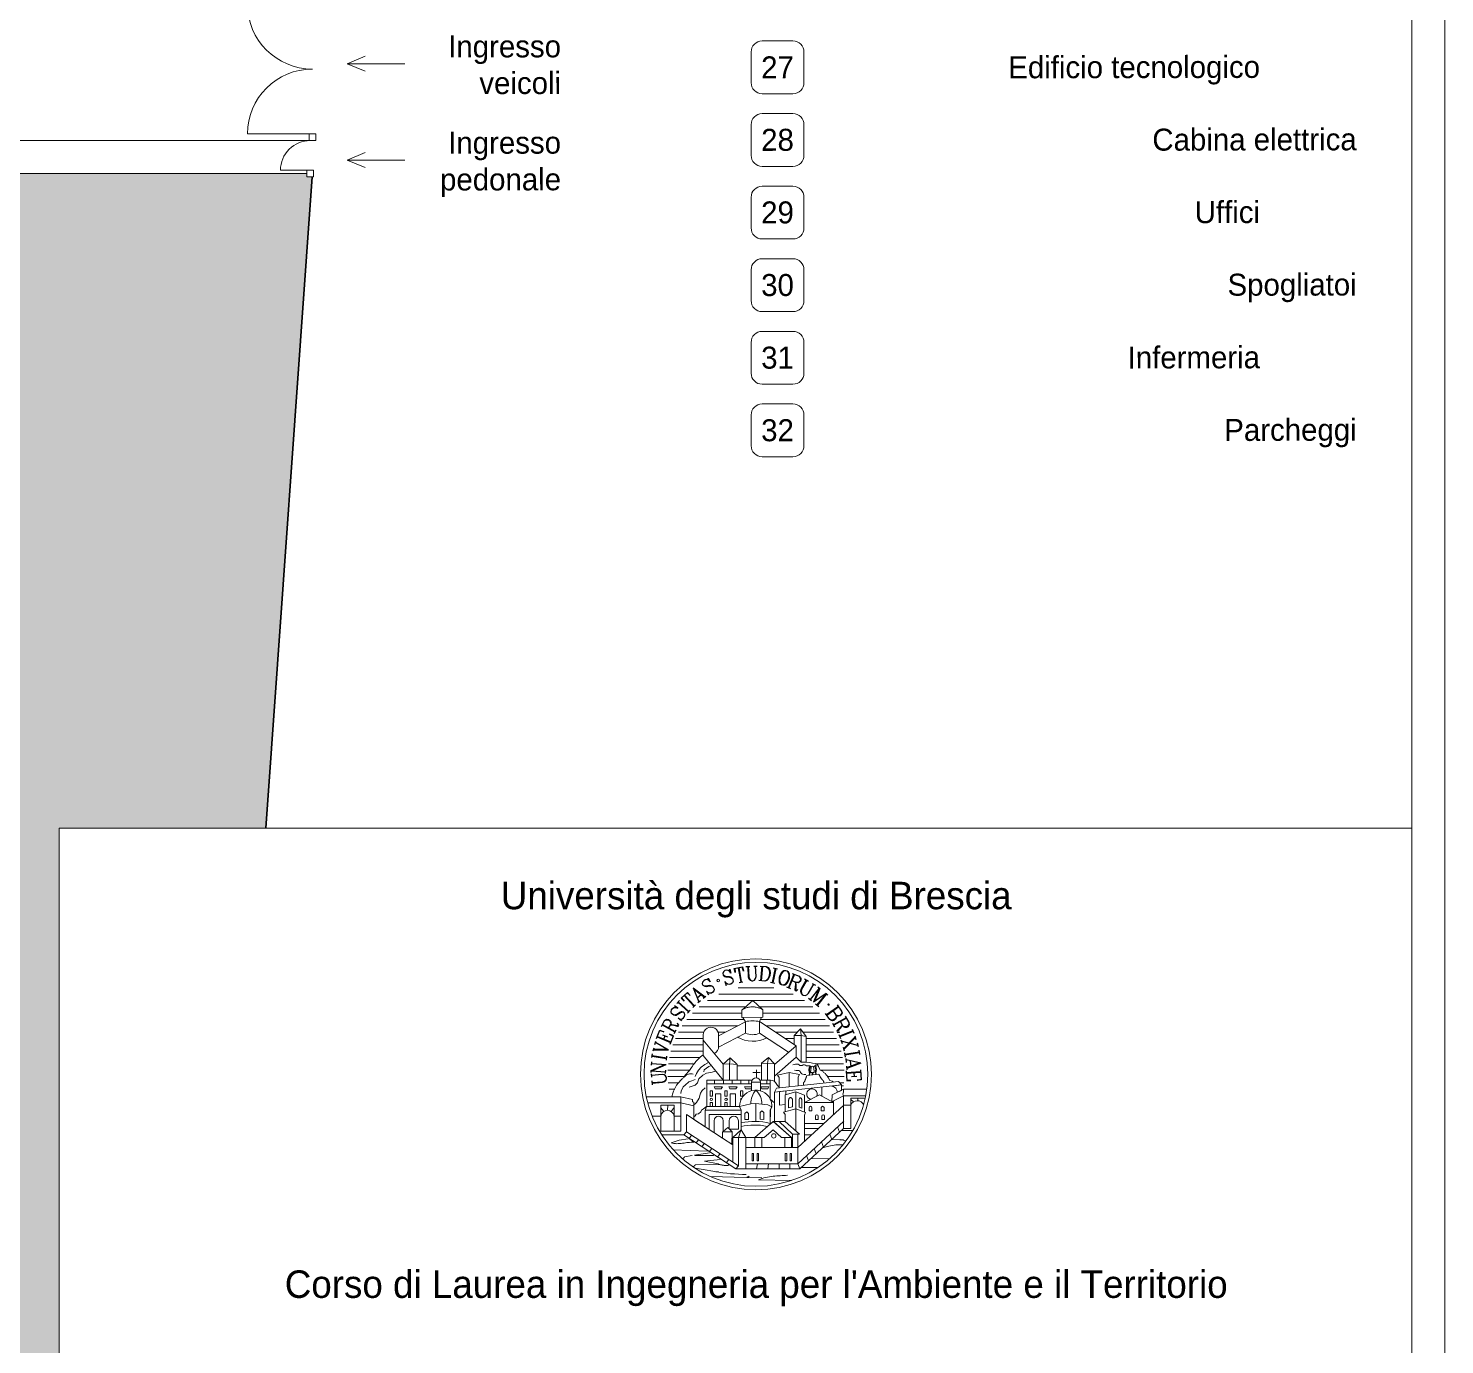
# Model space of a CAD drawing. Extents: x 1590277 to 1604484, y 5018195 to 5026840.
# Drawn here: x 1590568.9 to 1590633.3, y 5018260.5 to 5018320.3 of the extents above; entities that cross this region are included whole.
import ezdxf

# ---------------------------------------------------------------- set-up
doc = ezdxf.new("R2010")
doc.units = 0
doc.header["$LTSCALE"] = 5
doc.header["$MEASUREMENT"] = 0
for name, color, linetype, lineweight in [('Cartiglio', 7, 'Continuous', 15), ('Confine', 1, 'Continuous', 30), ('Legenda', 7, 'Continuous', 15), ('Quote e scritte', 252, 'Continuous', 15), ('Siepe', 104, 'Continuous', 15), ('Verde', 3, 'Continuous', 15), ('Viabilità', 251, 'Continuous', 15)]:
    doc.layers.add(name, color=color, linetype=linetype, lineweight=lineweight)
doc.styles.add('ROMANC', font='romanc', dxfattribs={"width": 0.9, "height": 0.4})

msp = doc.modelspace()

# ---------------------------------------------------------------- hatches: boundary and pattern name
at = {"layer": 'Siepe'}
h = msp.add_hatch(dxfattribs=at)
h.set_pattern_fill('AR-CONC', color=256, scale=0.05)
h.set_pattern_definition([(50, (0, 0), (0.3586300913, -0.031376067491), [0.0375, -0.4125]), (355, (0, 0), (-0.069375666807, 0.37609606685), [0.03, -0.33]), (100.45144446, (0.0299, -0.0026), (0.289254423364, 0.344719995484), [0.031870096, -0.350571056]), (46.1842, (0, 0.1), (0.533620665336, -0.082759640397), [0.05625, -0.61875]), (96.63563549, (0.04447, 0.0931), (0.467330972837, 0.487059300387), [0.047805171, -0.52585688]), (351.18416399, (0, 0.1), (0.46733097253, 0.487059300135), [0.045, -0.4950000005]), (21, (0.05, 0.075), (0.29845352606, -0.201309445333), [0.0375, -0.4125]), (326, (0.05, 0.075), (0.12165766596, 0.362575022523), [0.03, -0.33]), (71.45144474, (0.07487, 0.05822), (0.420111188365, 0.161265576403), [0.031870095, -0.350571056]), (37.5, (0, 0), (0.0060799276586, 0.1664469269157), [0, -0.326, 0, -0.335, 0, -0.33125]), (7.5, (0, 0), (0.131534768721, 0.197205855941), [0, -0.191, 0, -0.3185, 0, -0.12625]), (327.5, (-0.1115, 0), (0.2669112180862, -0.0112774358672), [0, -0.125, 0, -0.39, 0, -0.5175]), (317.5, (-0.1615, 0), (0.291593084671, 0.050052491166), [0, -0.1625, 0, -0.259, 0, -0.3675])])
h.paths.add_polyline_path([(1590581.807, 5018313.592), (1590581.567, 5018313.592), (1590581.567, 5018313.742), (1590579.612, 5018313.742), (1590577.489, 5018283.991), (1590579.694, 5018283.991)])
at = {"layer": 'Verde', "transparency": 33554457}
h = msp.add_hatch(color=256, dxfattribs=at)
h.dxf.hatch_style = 1
h.paths.add_polyline_path([(1590383.084, 5018329.947), (1590381.424, 5018329.947), (1590381.424, 5018325.122), (1590383.084, 5018325.122)], flags=16)
h.paths.add_polyline_path([(1590450.498, 5018300.293), (1590448.578, 5018300.293), (1590448.578, 5018302.213), (1590450.498, 5018302.213)], flags=16)
h.paths.add_polyline_path([(1590445.198, 5018300.293), (1590443.278, 5018300.293), (1590443.278, 5018302.213), (1590445.198, 5018302.213)], flags=16)
h.paths.add_polyline_path([(1590413.942, 5018269.098), (1590413.942, 5018265.498), (1590408.342, 5018265.498), (1590408.342, 5018269.098)], flags=16)
h.paths.add_polyline_path([(1590413.642, 5018268.798), (1590413.642, 5018265.798), (1590408.642, 5018265.798), (1590408.642, 5018268.798)], flags=0)
h.paths.add_polyline_path([(1590412.075, 5018272.018), (1590412.075, 5018270.098), (1590410.155, 5018270.098), (1590410.155, 5018272.018)], flags=16)
h.paths.add_polyline_path([(1590411.678, 5018267.449), (1590411.035, 5018267.018), (1590411.241, 5018266.348), (1590410.805, 5018267.103), (1590411.405, 5018267.449), (1590410.968, 5018268.205)], flags=0)
h.paths.add_polyline_path([(1590448.739, 5018300.652), (1590450.339, 5018300.655), (1590450.337, 5018301.855), (1590448.737, 5018301.852)], flags=0)
h.paths.add_polyline_path([(1590443.372, 5018300.652), (1590445.106, 5018300.655), (1590445.104, 5018301.855), (1590443.37, 5018301.852)], flags=0)
h.paths.add_polyline_path([(1590410.249, 5018270.456), (1590411.982, 5018270.459), (1590411.98, 5018271.659), (1590410.247, 5018271.656)], flags=0)
edge = h.paths.add_edge_path(flags=16)
edge.add_line((1590382.182, 5018283.54), (1590382.182, 5018284.66))
edge.add_arc((1590381.782, 5018284.66), 0.4, 0, 90)
edge.add_line((1590381.782, 5018285.06), (1590380.662, 5018285.06))
edge.add_arc((1590380.662, 5018284.66), 0.4, 90, 180)
edge.add_line((1590380.262, 5018284.66), (1590380.262, 5018283.54))
edge.add_arc((1590380.662, 5018283.54), 0.4, 180, 270)
edge.add_line((1590380.662, 5018283.14), (1590381.782, 5018283.14))
edge.add_arc((1590381.782, 5018283.54), 0.4, 270, 360.00196)
edge = h.paths.add_edge_path(flags=16)
edge.add_arc((1590379.582, 5018311.84), 0.4, 270, 360, ccw=False)
edge.add_line((1590379.582, 5018311.44), (1590378.462, 5018311.44))
edge.add_arc((1590378.462, 5018311.84), 0.4, 180, 270, ccw=False)
edge.add_line((1590378.062, 5018311.84), (1590378.062, 5018312.96))
edge.add_arc((1590378.462, 5018312.96), 0.4, 90, 180, ccw=False)
edge.add_line((1590378.462, 5018313.36), (1590379.582, 5018313.36))
edge.add_arc((1590379.582, 5018312.96), 0.4, 0, 90, ccw=False)
edge.add_line((1590379.982, 5018312.96), (1590379.982, 5018311.84))
edge = h.paths.add_edge_path()
edge.add_arc((1590371.154, 5018337.223), 8.551, 315.04888, 363.12311)
edge.add_arc((1590380.192, 5018337.713), 0.5, 90, 182.80635, ccw=False)
edge.add_line((1590380.192, 5018338.213), (1590410.338, 5018338.213))
edge.add_arc((1590410.338, 5018333.213), 5, 0, 90, ccw=False)
edge.add_line((1590415.338, 5018333.213), (1590415.338, 5018307.813))
edge.add_arc((1590420.338, 5018307.813), 5, 180, 270)
edge.add_line((1590420.338, 5018302.813), (1590435.938, 5018302.813))
edge.add_line((1590435.938, 5018302.813), (1590435.938, 5018303.213))
edge.add_line((1590435.938, 5018303.213), (1590479.338, 5018303.213))
edge.add_arc((1590479.338, 5018304.213), 1, 270, 360)
edge.add_line((1590480.338, 5018304.213), (1590480.338, 5018312.742))
edge.add_arc((1590481.338, 5018312.742), 1, 90.00121, 180, ccw=False)
edge.add_line((1590481.338, 5018313.742), (1590579.612, 5018313.742))
edge.add_line((1590579.612, 5018313.742), (1590577.489, 5018283.991))
edge.add_line((1590577.489, 5018283.991), (1590570.301, 5018283.991))
edge.add_line((1590570.301, 5018283.991), (1590570.301, 5018250.099))
edge.add_line((1590570.301, 5018250.099), (1590484.812, 5018259.256))
edge.add_line((1590484.812, 5018259.256), (1590313.917, 5018252.592))
edge.add_line((1590313.917, 5018252.592), (1590300.089, 5018255.478))
edge.add_line((1590300.089, 5018255.478), (1590299.64, 5018253.324))
edge.add_line((1590299.64, 5018253.324), (1590279.199, 5018257.59))
edge.add_line((1590279.199, 5018257.59), (1590279.212, 5018257.745))
edge.add_line((1590279.212, 5018257.745), (1590320.668, 5018267.981))
edge.add_arc((1590320.716, 5018267.787), 0.2, 0, 103.86902, ccw=False)
edge.add_line((1590320.916, 5018267.787), (1590320.916, 5018266.866))
edge.add_line((1590320.916, 5018266.866), (1590327.716, 5018266.866))
edge.add_arc((1590327.716, 5018267.366), 0.5, 270, 360)
edge.add_line((1590328.216, 5018267.366), (1590328.216, 5018268.516))
edge.add_arc((1590328.716, 5018268.516), 0.5, 90, 180, ccw=False)
edge.add_line((1590328.716, 5018269.016), (1590331.516, 5018269.016))
edge.add_arc((1590331.516, 5018269.516), 0.5, 270, 360)
edge.add_line((1590332.016, 5018269.516), (1590332.016, 5018272.6))
edge.add_arc((1590332.516, 5018272.6), 0.5, 90, 180, ccw=False)
edge.add_line((1590332.516, 5018273.1), (1590378.762, 5018273.1))
edge.add_arc((1590378.762, 5018273.6), 0.5, 270, 360)
edge.add_line((1590379.262, 5018273.6), (1590379.262, 5018294.772))
edge.add_arc((1590378.262, 5018294.772), 1, 0, 36.25384)
edge.add_line((1590379.068, 5018295.364), (1590377.256, 5018297.836))
edge.add_arc((1590377.963, 5018298.394), 0.901, 182.06333, 218.31717, ccw=False)
edge.add_line((1590377.062, 5018298.362), (1590377.062, 5018330.83))
edge.add_arc((1590377.562, 5018330.83), 0.5, 135.36565, 180, ccw=False)
h.paths.add_polyline_path([(1590383.068, 5018324.989), (1590383.113, 5018329.989), (1590381.613, 5018330.002), (1590381.568, 5018325.003)], flags=24)

# ---------------------------------------------------------------- linework, layer by layer
at = {"layer": 'Cartiglio', "linetype": 'Continuous'}
for p, q in [((1590570.301, 5018196.391), (1590570.301, 5018283.991)), ((1590570.301, 5018283.991), (1590631.801, 5018283.991))]:
    msp.add_line(p, q, dxfattribs=at)
at = {"layer": 'Cartiglio'}
for p, q in [((1590600.303, 5018276.436), (1590603.671, 5018276.436)), ((1590601.173, 5018276.724), (1590602.801, 5018276.724)), ((1590599.401, 5018275.862), (1590601.508, 5018275.862)), ((1590599.786, 5018276.149), (1590604.187, 5018276.149)), ((1590601.342, 5018275.717), (1590601.844, 5018276.157)), ((1590601.342, 5018275.717), (1590601.342, 5018275.381)), ((1590601.844, 5018276.157), (1590602.295, 5018275.735)), ((1590602.159, 5018275.862), (1590604.572, 5018275.862)), ((1590602.295, 5018275.735), (1590602.295, 5018275.399)), ((1590598.637, 5018275), (1590601.145, 5018275)), ((1590598.845, 5018275.287), (1590601.446, 5018275.287)), ((1590599.095, 5018275.575), (1590601.342, 5018275.575)), ((1590601.505, 5018275.19), (1590600.287, 5018274.548)), ((1590601.342, 5018275.381), (1590602.295, 5018275.399)), ((1590601.39, 5018275.382), (1590601.505, 5018275.19)), ((1590601.505, 5018275.19), (1590601.505, 5018274.67)), ((1590602.231, 5018275.398), (1590602.151, 5018275.194)), ((1590602.151, 5018275.194), (1590602.151, 5018274.667)), ((1590602.151, 5018275.194), (1590603.812, 5018274.1)), ((1590602.188, 5018275.287), (1590605.129, 5018275.287)), ((1590602.295, 5018275.575), (1590604.879, 5018275.575)), ((1590602.445, 5018275), (1590605.337, 5018275)), ((1590598.324, 5018274.426), (1590599.587, 5018274.426)), ((1590598.465, 5018274.713), (1590599.609, 5018274.713)), ((1590599.587, 5018273.659), (1590599.587, 5018274.59)), ((1590600.49, 5018273.266), (1590599.587, 5018274.356)), ((1590600.265, 5018274.713), (1590600.6, 5018274.713)), ((1590601.505, 5018274.67), (1590600.287, 5018274.028)), ((1590600.287, 5018274.028), (1590600.287, 5018274.596)), ((1590602.151, 5018274.667), (1590603.467, 5018273.801)), ((1590602.881, 5018274.713), (1590603.868, 5018274.713)), ((1590603.318, 5018274.426), (1590603.73, 5018274.426)), ((1590604.016, 5018274.869), (1590603.73, 5018274.566)), ((1590603.73, 5018274.566), (1590604.045, 5018274.566)), ((1590603.73, 5018274.154), (1590603.73, 5018274.566)), ((1590604.016, 5018274.869), (1590604.266, 5018274.522)), ((1590604.045, 5018274.566), (1590604.016, 5018274.869)), ((1590604.266, 5018274.522), (1590604.045, 5018274.566)), ((1590604.045, 5018274.566), (1590604.045, 5018273.355)), ((1590604.129, 5018274.713), (1590605.509, 5018274.713)), ((1590604.266, 5018273.355), (1590604.266, 5018274.522)), ((1590604.266, 5018274.426), (1590605.65, 5018274.426)), ((1590598.119, 5018273.851), (1590599.587, 5018273.851)), ((1590598.209, 5018274.138), (1590599.587, 5018274.138)), ((1590603.812, 5018274.1), (1590602.823, 5018273.241)), ((1590603.812, 5018274.1), (1590603.812, 5018273.574)), ((1590604.266, 5018274.138), (1590605.765, 5018274.138)), ((1590604.266, 5018273.851), (1590605.854, 5018273.851)), ((1590598.008, 5018273.276), (1590599.173, 5018273.276)), ((1590598.053, 5018273.564), (1590599.439, 5018273.564)), ((1590599.587, 5018273.659), (1590600.49, 5018272.53)), ((1590600.49, 5018273.266), (1590600.809, 5018273.547)), ((1590600.797, 5018273.278), (1590600.49, 5018273.266)), ((1590600.49, 5018273.266), (1590600.49, 5018272.536)), ((1590600.809, 5018273.547), (1590600.787, 5018273.266)), ((1590600.788, 5018273.277), (1590600.788, 5018272.536)), ((1590601.129, 5018273.242), (1590600.797, 5018273.278)), ((1590600.809, 5018273.547), (1590601.129, 5018273.242)), ((1590601.129, 5018273.242), (1590601.129, 5018272.536)), ((1590601.129, 5018273.186), (1590602.238, 5018273.186)), ((1590602.234, 5018273.302), (1590602.549, 5018273.569)), ((1590602.238, 5018273.301), (1590602.238, 5018272.536)), ((1590602.519, 5018273.296), (1590602.238, 5018273.301)), ((1590602.549, 5018273.569), (1590602.515, 5018273.296)), ((1590602.515, 5018273.296), (1590602.515, 5018272.536)), ((1590602.823, 5018273.272), (1590602.519, 5018273.296)), ((1590602.549, 5018273.569), (1590602.823, 5018273.272)), ((1590603.812, 5018273.574), (1590602.823, 5018272.714)), ((1590602.823, 5018273.272), (1590602.823, 5018272.475)), ((1590603.812, 5018273.574), (1590604.045, 5018273.355)), ((1590604.045, 5018273.355), (1590604.266, 5018273.355)), ((1590604.266, 5018273.564), (1590605.921, 5018273.564)), ((1590604.689, 5018273.276), (1590605.966, 5018273.276)), ((1590597.98, 5018272.702), (1590598.726, 5018272.702)), ((1590597.984, 5018272.989), (1590598.979, 5018272.989)), ((1590597.998, 5018272.415), (1590598.462, 5018272.415)), ((1590599.747, 5018272.536), (1590601.815, 5018272.536)), ((1590599.747, 5018271.333), (1590599.747, 5018272.536)), ((1590600.101, 5018272.536), (1590600.101, 5018272.373)), ((1590600.516, 5018272.373), (1590600.516, 5018272.536)), ((1590600.901, 5018272.373), (1590600.901, 5018272.536)), ((1590601.296, 5018272.373), (1590601.296, 5018272.536)), ((1590601.66, 5018272.373), (1590601.66, 5018272.536)), ((1590601.788, 5018272.435), (1590602.195, 5018272.435)), ((1590601.788, 5018272.054), (1590601.788, 5018272.435)), ((1590601.837, 5018272.879), (1590602.173, 5018272.879)), ((1590602.005, 5018273.007), (1590602.005, 5018272.638)), ((1590602.169, 5018272.536), (1590602.635, 5018272.536)), ((1590602.195, 5018272.435), (1590602.195, 5018272.047)), ((1590602.474, 5018272.373), (1590602.474, 5018272.536)), ((1590602.635, 5018272.536), (1590602.635, 5018271.676)), ((1590602.915, 5018272.167), (1590605.732, 5018272.469)), ((1590603.49, 5018272.884), (1590602.961, 5018272.763)), ((1590603.042, 5018272.66), (1590602.961, 5018272.763)), ((1590603.042, 5018272.783), (1590603.042, 5018272.781)), ((1590603.042, 5018272.66), (1590603.042, 5018272.181)), ((1590603.49, 5018272.884), (1590603.964, 5018272.791)), ((1590603.49, 5018272.884), (1590603.49, 5018272.229)), ((1590603.901, 5018272.682), (1590603.964, 5018272.791)), ((1590603.901, 5018272.682), (1590603.901, 5018272.273)), ((1590604.299, 5018272.748), (1590604.85, 5018272.807)), ((1590604.899, 5018272.989), (1590605.99, 5018272.989)), ((1590605.236, 5018272.702), (1590605.994, 5018272.702)), ((1590605.875, 5018272.314), (1590605.732, 5018272.469)), ((1590605.782, 5018272.415), (1590605.976, 5018272.415)), ((1590597.002, 5018271.773), (1590598.576, 5018271.773)), ((1590598.036, 5018272.127), (1590598.292, 5018272.127)), ((1590598.576, 5018271.773), (1590599.098, 5018271.661)), ((1590598.576, 5018271.773), (1590598.576, 5018271.5)), ((1590599.747, 5018272.373), (1590601.788, 5018272.373)), ((1590599.905, 5018272.05), (1590600.012, 5018272.05)), ((1590599.905, 5018272.05), (1590599.905, 5018271.807)), ((1590599.905, 5018271.807), (1590600.012, 5018271.807)), ((1590600.012, 5018272.05), (1590600.012, 5018271.807)), ((1590600.09, 5018272.232), (1590600.46, 5018272.232)), ((1590600.09, 5018272.232), (1590600.137, 5018272.143)), ((1590600.137, 5018272.143), (1590600.409, 5018272.143)), ((1590600.146, 5018271.906), (1590600.393, 5018271.906)), ((1590600.146, 5018271.906), (1590600.146, 5018271.333)), ((1590600.393, 5018271.906), (1590600.393, 5018271.333)), ((1590600.46, 5018272.232), (1590600.409, 5018272.143)), ((1590600.575, 5018272.05), (1590600.575, 5018271.807)), ((1590600.575, 5018272.05), (1590600.681, 5018272.05)), ((1590600.575, 5018271.807), (1590600.681, 5018271.807)), ((1590600.681, 5018272.05), (1590600.681, 5018271.807)), ((1590600.759, 5018272.232), (1590600.806, 5018272.143)), ((1590600.759, 5018272.232), (1590601.129, 5018272.232)), ((1590600.806, 5018272.143), (1590601.078, 5018272.143)), ((1590600.815, 5018271.906), (1590600.815, 5018271.333)), ((1590600.815, 5018271.906), (1590601.062, 5018271.906)), ((1590601.062, 5018271.906), (1590601.062, 5018271.333)), ((1590601.129, 5018272.232), (1590601.078, 5018272.143)), ((1590601.286, 5018272.05), (1590601.286, 5018271.807)), ((1590601.286, 5018272.05), (1590601.392, 5018272.05)), ((1590601.286, 5018271.807), (1590601.392, 5018271.807)), ((1590601.392, 5018272.05), (1590601.392, 5018271.807)), ((1590601.47, 5018272.232), (1590601.788, 5018272.232)), ((1590601.47, 5018272.232), (1590601.517, 5018272.143)), ((1590601.517, 5018272.143), (1590601.789, 5018272.143)), ((1590602.195, 5018272.373), (1590602.635, 5018272.373)), ((1590602.201, 5018272.232), (1590602.572, 5018272.232)), ((1590602.201, 5018272.232), (1590602.248, 5018272.143)), ((1590602.248, 5018272.143), (1590602.52, 5018272.143)), ((1590602.572, 5018272.232), (1590602.52, 5018272.143)), ((1590602.823, 5018271.987), (1590605.875, 5018272.314)), ((1590602.826, 5018270.654), (1590602.823, 5018271.987)), ((1590602.83, 5018271.988), (1590602.915, 5018272.167)), ((1590603.063, 5018272.013), (1590603.063, 5018271.394)), ((1590603.309, 5018271.864), (1590603.796, 5018272.003)), ((1590603.309, 5018271.09), (1590603.309, 5018271.864)), ((1590603.348, 5018272.043), (1590603.348, 5018271.875)), ((1590603.796, 5018272.003), (1590603.796, 5018270.222)), ((1590603.796, 5018272.003), (1590604.192, 5018271.848)), ((1590604.192, 5018271.515), (1590604.878, 5018271.871)), ((1590604.192, 5018271.848), (1590604.193, 5018271.075)), ((1590604.878, 5018271.871), (1590605.514, 5018271.515)), ((1590604.985, 5018272.219), (1590604.985, 5018271.811)), ((1590605.973, 5018272.117), (1590605.457, 5018271.863)), ((1590605.457, 5018271.863), (1590605.457, 5018271.731)), ((1590605.973, 5018271.823), (1590605.457, 5018271.57)), ((1590605.875, 5018272.314), (1590605.875, 5018272.068)), ((1590605.875, 5018272.271), (1590605.96, 5018272.271)), ((1590605.973, 5018272.117), (1590605.973, 5018271.984)), ((1590605.973, 5018272.117), (1590607.03, 5018272.117)), ((1590605.973, 5018271.823), (1590605.973, 5018270.334)), ((1590605.973, 5018271.823), (1590606.982, 5018271.823)), ((1590597.066, 5018271.5), (1590598.576, 5018271.5)), ((1590597.658, 5018270.22), (1590597.658, 5018271.391)), ((1590597.658, 5018271.391), (1590598.266, 5018271.391)), ((1590597.792, 5018271.11), (1590597.658, 5018271.274)), ((1590597.969, 5018271.162), (1590597.982, 5018271.391)), ((1590598.135, 5018271.108), (1590598.266, 5018271.292)), ((1590598.266, 5018271.391), (1590598.266, 5018270.22)), ((1590598.576, 5018271.5), (1590599.166, 5018271.373)), ((1590598.576, 5018271.5), (1590598.576, 5018270.22)), ((1590599.098, 5018271.661), (1590599.098, 5018271.541)), ((1590599.098, 5018271.541), (1590599.166, 5018271.527)), ((1590599.166, 5018271.527), (1590599.166, 5018271.373)), ((1590599.166, 5018271.373), (1590599.166, 5018270.752)), ((1590601.309, 5018271.162), (1590599.682, 5018271.162)), ((1590601.244, 5018271.333), (1590599.745, 5018271.333)), ((1590599.905, 5018271.525), (1590599.905, 5018271.333)), ((1590599.905, 5018271.525), (1590600.012, 5018271.525)), ((1590600.012, 5018271.333), (1590599.905, 5018271.333)), ((1590600.012, 5018271.525), (1590600.012, 5018271.333)), ((1590600.146, 5018271.333), (1590600.393, 5018271.333)), ((1590600.575, 5018271.525), (1590600.681, 5018271.525)), ((1590600.575, 5018271.525), (1590600.575, 5018271.333)), ((1590600.575, 5018271.333), (1590600.681, 5018271.333)), ((1590600.681, 5018271.525), (1590600.681, 5018271.333)), ((1590600.815, 5018271.333), (1590601.062, 5018271.333)), ((1590601.244, 5018271.333), (1590601.757, 5018271.458)), ((1590601.309, 5018271.162), (1590601.244, 5018271.333)), ((1590601.309, 5018271.162), (1590601.309, 5018270.273)), ((1590601.757, 5018271.458), (1590601.982, 5018271.467)), ((1590601.982, 5018271.467), (1590601.981, 5018271.276)), ((1590601.981, 5018271.276), (1590601.981, 5018270.661)), ((1590601.982, 5018271.467), (1590602.523, 5018271.407)), ((1590602.523, 5018271.407), (1590602.714, 5018271.322)), ((1590602.635, 5018271.184), (1590602.634, 5018270.535)), ((1590602.635, 5018271.676), (1590602.824, 5018271.508)), ((1590602.714, 5018271.322), (1590602.635, 5018271.179)), ((1590603.063, 5018271.394), (1590603.309, 5018271.421)), ((1590603.245, 5018271.078), (1590603.796, 5018271.235)), ((1590603.796, 5018271.235), (1590604.242, 5018271.06)), ((1590603.887, 5018269.475), (1590605.979, 5018271.404)), ((1590604.192, 5018271.515), (1590605.514, 5018271.515)), ((1590605.514, 5018271.598), (1590605.514, 5018270.976)), ((1590605.973, 5018271.4), (1590606.302, 5018271.4)), ((1590606.302, 5018271.718), (1590606.302, 5018270.334)), ((1590606.302, 5018271.718), (1590606.96, 5018271.718)), ((1590606.302, 5018271.66), (1590606.423, 5018271.547)), ((1590606.617, 5018271.718), (1590606.617, 5018271.598)), ((1590597.268, 5018270.892), (1590597.658, 5018270.892)), ((1590598.266, 5018270.892), (1590598.576, 5018270.892)), ((1590598.823, 5018270.188), (1590598.823, 5018270.977)), ((1590598.823, 5018270.977), (1590600.075, 5018270.158)), ((1590599.857, 5018270.965), (1590599.857, 5018270.3)), ((1590601.309, 5018270.965), (1590599.857, 5018270.965)), ((1590601.938, 5018269.931), (1590602.771, 5018270.654)), ((1590602.771, 5018270.654), (1590603.604, 5018269.931)), ((1590602.771, 5018270.654), (1590603.309, 5018270.654)), ((1590603.643, 5018270.072), (1590603.034, 5018270.654)), ((1590603.309, 5018270.971), (1590603.243, 5018271.082)), ((1590603.309, 5018270.654), (1590603.309, 5018270.971)), ((1590603.309, 5018270.654), (1590603.965, 5018270.072)), ((1590603.887, 5018268.737), (1590605.979, 5018270.666)), ((1590604.193, 5018270.949), (1590604.244, 5018271.066)), ((1590604.193, 5018270.949), (1590604.195, 5018269.759)), ((1590604.194, 5018270.566), (1590605.069, 5018270.566)), ((1590598.576, 5018270.22), (1590597.6, 5018270.22)), ((1590597.705, 5018270.049), (1590598.712, 5018270.049)), ((1590598.823, 5018270.188), (1590598.712, 5018270.049)), ((1590598.712, 5018270.049), (1590601.076, 5018268.503)), ((1590598.823, 5018270.188), (1590601.187, 5018268.641)), ((1590599.065, 5018270.029), (1590598.954, 5018269.891)), ((1590599.373, 5018269.828), (1590599.262, 5018269.69)), ((1590600.471, 5018270.187), (1590600.899, 5018270.177)), ((1590600.471, 5018269.899), (1590600.928, 5018269.6)), ((1590600.702, 5018270.384), (1590600.899, 5018270.177)), ((1590600.899, 5018270.177), (1590600.891, 5018269.624)), ((1590600.928, 5018269.928), (1590601.309, 5018270.273)), ((1590600.928, 5018268.811), (1590600.928, 5018269.928)), ((1590600.928, 5018269.928), (1590601.19, 5018269.928)), ((1590601.19, 5018269.928), (1590601.187, 5018268.641)), ((1590601.19, 5018269.928), (1590601.292, 5018270.257)), ((1590601.19, 5018269.928), (1590601.526, 5018269.928)), ((1590601.309, 5018270.273), (1590601.526, 5018269.928)), ((1590601.938, 5018269.931), (1590602.123, 5018269.923)), ((1590602.123, 5018269.923), (1590602.359, 5018269.923)), ((1590602.26, 5018269.923), (1590602.256, 5018269.475)), ((1590602.359, 5018269.923), (1590602.775, 5018270.277)), ((1590602.775, 5018270.277), (1590603.144, 5018269.931)), ((1590603.144, 5018269.931), (1590603.423, 5018269.931)), ((1590603.298, 5018269.931), (1590603.298, 5018269.475)), ((1590603.604, 5018269.931), (1590603.423, 5018269.931)), ((1590603.604, 5018269.931), (1590603.604, 5018269.475)), ((1590603.643, 5018270.072), (1590603.643, 5018269.475)), ((1590603.965, 5018270.072), (1590603.643, 5018270.072)), ((1590603.887, 5018270.072), (1590603.887, 5018268.737)), ((1590603.981, 5018268.497), (1590605.973, 5018270.334)), ((1590604.194, 5018270.335), (1590604.819, 5018270.335)), ((1590604.194, 5018270.045), (1590604.505, 5018270.045)), ((1590605.341, 5018270.077), (1590605.435, 5018269.838)), ((1590605.696, 5018270.405), (1590605.79, 5018270.165)), ((1590605.973, 5018270.334), (1590606.302, 5018270.334)), ((1590599.643, 5018269.651), (1590599.532, 5018269.513)), ((1590599.983, 5018269.428), (1590599.873, 5018269.29)), ((1590600.356, 5018269.185), (1590600.245, 5018269.046)), ((1590601.526, 5018269.475), (1590601.526, 5018268.497)), ((1590601.938, 5018269.475), (1590603.887, 5018269.475)), ((1590604.631, 5018269.423), (1590604.725, 5018269.183)), ((1590604.969, 5018269.734), (1590605.063, 5018269.495)), ((1590600.755, 5018268.923), (1590600.645, 5018268.785)), ((1590601.187, 5018268.641), (1590601.076, 5018268.503)), ((1590601.526, 5018268.737), (1590603.887, 5018268.737)), ((1590602.06, 5018268.737), (1590602.013, 5018268.497)), ((1590602.559, 5018268.737), (1590602.531, 5018268.497)), ((1590603.046, 5018268.737), (1590603.038, 5018268.497)), ((1590603.529, 5018268.737), (1590603.528, 5018268.509)), ((1590603.887, 5018268.737), (1590603.981, 5018268.497)), ((1590604.058, 5018268.568), (1590604.814, 5018268.568)), ((1590604.283, 5018269.102), (1590604.377, 5018268.862)), ((1590601.526, 5018268.497), (1590601.076, 5018268.503)), ((1590601.526, 5018268.497), (1590603.981, 5018268.497))]:
    msp.add_line(p, q, dxfattribs=at)
at = {"layer": 'Cartiglio', "linetype": 'Continuous'}
for points in [[(1590276.601, 5018194.891), (1590633.301, 5018194.891), (1590633.301, 5018447.191), (1590276.601, 5018447.191)], [(1590278.101, 5018196.391), (1590631.801, 5018196.391), (1590631.801, 5018445.691), (1590278.101, 5018445.691)]]:
    msp.add_lwpolyline(points, close=True, dxfattribs=at)
at = {"layer": 'Cartiglio'}
for points in [[(1590599.561, 5018273.668), (1590599.435, 5018273.56), (1590599.334, 5018273.463), (1590599.252, 5018273.375), (1590599.188, 5018273.297), (1590599.137, 5018273.227), (1590599.096, 5018273.165), (1590599.061, 5018273.109), (1590599.03, 5018273.059), (1590598.999, 5018273.014), (1590598.968, 5018272.974), (1590598.937, 5018272.938), (1590598.907, 5018272.905), (1590598.878, 5018272.876), (1590598.851, 5018272.848), (1590598.826, 5018272.823), (1590598.803, 5018272.799), (1590598.783, 5018272.777), (1590598.766, 5018272.755), (1590598.749, 5018272.733), (1590598.733, 5018272.711), (1590598.716, 5018272.689), (1590598.698, 5018272.665), (1590598.678, 5018272.641), (1590598.655, 5018272.615), (1590598.629, 5018272.587), (1590598.6, 5018272.558), (1590598.569, 5018272.527), (1590598.537, 5018272.495), (1590598.506, 5018272.463), (1590598.475, 5018272.43), (1590598.447, 5018272.398), (1590598.421, 5018272.366), (1590598.399, 5018272.334), (1590598.38, 5018272.303), (1590598.363, 5018272.273), (1590598.348, 5018272.243), (1590598.334, 5018272.213), (1590598.32, 5018272.183), (1590598.305, 5018272.153), (1590598.29, 5018272.123), (1590598.273, 5018272.093), (1590598.255, 5018272.06), (1590598.237, 5018272.026), (1590598.22, 5018271.987), (1590598.203, 5018271.944), (1590598.19, 5018271.894), (1590598.179, 5018271.838), (1590598.172, 5018271.773)], [(1590599.083, 5018273.347), (1590599.083, 5018273.347)], [(1590599.216, 5018272.694), (1590599.279, 5018272.839), (1590599.369, 5018272.984), (1590599.494, 5018273.128), (1590599.662, 5018273.238), (1590599.799, 5018273.316)], [(1590599.615, 5018272.909), (1590599.635, 5018273.007), (1590599.732, 5018273.081), (1590599.842, 5018273.148), (1590599.913, 5018273.191)], [(1590603.665, 5018273.232), (1590603.736, 5018273.252)], [(1590603.736, 5018273.252), (1590603.787, 5018273.267), (1590603.866, 5018273.267), (1590603.909, 5018273.263), (1590603.948, 5018273.232), (1590603.984, 5018273.205), (1590604.027, 5018273.205), (1590604.085, 5018273.197), (1590604.133, 5018273.224), (1590604.188, 5018273.224), (1590604.235, 5018273.216), (1590604.278, 5018273.189), (1590604.345, 5018273.181), (1590604.412, 5018273.205)], [(1590604.266, 5018273.355), (1590604.439, 5018273.33), (1590604.553, 5018273.299), (1590604.675, 5018273.283), (1590604.781, 5018273.232), (1590604.832, 5018273.153), (1590604.868, 5018273.055), (1590604.903, 5018272.981), (1590604.985, 5018272.957), (1590605.021, 5018272.937), (1590605.064, 5018272.887), (1590605.143, 5018272.839), (1590605.162, 5018272.788), (1590605.221, 5018272.725), (1590605.264, 5018272.659), (1590605.35, 5018272.513), (1590605.445, 5018272.482), (1590605.51, 5018272.445)], [(1590598.583, 5018272.037), (1590598.669, 5018272.237), (1590598.767, 5018272.311), (1590598.927, 5018272.46), (1590599.068, 5018272.51), (1590599.224, 5018272.561)], [(1590599.138, 5018272.8), (1590599.08, 5018272.827), (1590598.958, 5018272.823), (1590598.826, 5018272.772), (1590598.716, 5018272.663)], [(1590598.954, 5018272.209), (1590599.228, 5018272.311), (1590599.326, 5018272.417), (1590599.389, 5018272.597), (1590599.576, 5018272.765), (1590599.74, 5018272.854), (1590600.002, 5018272.898), (1590600.143, 5018272.94)], [(1590599.405, 5018272.997), (1590599.405, 5018272.997)], [(1590602.649, 5018272.533), (1590602.747, 5018272.519), (1590602.809, 5018272.488), (1590602.879, 5018272.425), (1590602.931, 5018272.342), (1590602.965, 5018272.283), (1590603.028, 5018272.23)], [(1590603.736, 5018272.985), (1590603.822, 5018272.977)], [(1590603.822, 5018272.977), (1590603.877, 5018272.973), (1590603.932, 5018272.973), (1590603.968, 5018272.953), (1590603.995, 5018272.93), (1590604.019, 5018272.887), (1590604.054, 5018272.843), (1590604.078, 5018272.82), (1590604.105, 5018272.808), (1590604.176, 5018272.792), (1590604.254, 5018272.788)], [(1590604.295, 5018272.747), (1590604.285, 5018272.714), (1590604.277, 5018272.688), (1590604.271, 5018272.669), (1590604.266, 5018272.655), (1590604.263, 5018272.645), (1590604.261, 5018272.637), (1590604.259, 5018272.631), (1590604.257, 5018272.625), (1590604.255, 5018272.618), (1590604.252, 5018272.609), (1590604.249, 5018272.599), (1590604.246, 5018272.589), (1590604.242, 5018272.578), (1590604.238, 5018272.567), (1590604.234, 5018272.556), (1590604.229, 5018272.545), (1590604.225, 5018272.534), (1590604.221, 5018272.524), (1590604.216, 5018272.514), (1590604.211, 5018272.505), (1590604.207, 5018272.496), (1590604.202, 5018272.487), (1590604.197, 5018272.479), (1590604.192, 5018272.472), (1590604.188, 5018272.464), (1590604.183, 5018272.458), (1590604.178, 5018272.451), (1590604.174, 5018272.445), (1590604.17, 5018272.438), (1590604.166, 5018272.432), (1590604.162, 5018272.426), (1590604.158, 5018272.42), (1590604.155, 5018272.414), (1590604.153, 5018272.407), (1590604.15, 5018272.401), (1590604.148, 5018272.394), (1590604.147, 5018272.388), (1590604.145, 5018272.381), (1590604.144, 5018272.375), (1590604.143, 5018272.369), (1590604.142, 5018272.363), (1590604.142, 5018272.358), (1590604.141, 5018272.353), (1590604.141, 5018272.348), (1590604.142, 5018272.343), (1590604.142, 5018272.338), (1590604.143, 5018272.334), (1590604.144, 5018272.33), (1590604.145, 5018272.326), (1590604.147, 5018272.322), (1590604.149, 5018272.318), (1590604.152, 5018272.314), (1590604.155, 5018272.311), (1590604.158, 5018272.307), (1590604.161, 5018272.304), (1590604.165, 5018272.301)], [(1590604.841, 5018272.808), (1590604.858, 5018272.777), (1590604.871, 5018272.753), (1590604.881, 5018272.735), (1590604.888, 5018272.723), (1590604.893, 5018272.713), (1590604.896, 5018272.707), (1590604.899, 5018272.701), (1590604.902, 5018272.695), (1590604.906, 5018272.688), (1590604.911, 5018272.681), (1590604.915, 5018272.672), (1590604.921, 5018272.662), (1590604.927, 5018272.652), (1590604.933, 5018272.642), (1590604.939, 5018272.632), (1590604.945, 5018272.622), (1590604.952, 5018272.612), (1590604.958, 5018272.603), (1590604.964, 5018272.594), (1590604.971, 5018272.586), (1590604.977, 5018272.578), (1590604.983, 5018272.571), (1590604.99, 5018272.564), (1590604.996, 5018272.557), (1590605.002, 5018272.551), (1590605.008, 5018272.545), (1590605.013, 5018272.54), (1590605.019, 5018272.535), (1590605.024, 5018272.529), (1590605.03, 5018272.524), (1590605.035, 5018272.519), (1590605.039, 5018272.513), (1590605.043, 5018272.508), (1590605.047, 5018272.502), (1590605.051, 5018272.496), (1590605.054, 5018272.49), (1590605.057, 5018272.484), (1590605.06, 5018272.478), (1590605.062, 5018272.472), (1590605.064, 5018272.466), (1590605.066, 5018272.461), (1590605.068, 5018272.456), (1590605.069, 5018272.451), (1590605.07, 5018272.446), (1590605.071, 5018272.441), (1590605.071, 5018272.436), (1590605.071, 5018272.432), (1590605.071, 5018272.427), (1590605.07, 5018272.423), (1590605.069, 5018272.419), (1590605.068, 5018272.415), (1590605.066, 5018272.411), (1590605.064, 5018272.407), (1590605.062, 5018272.403), (1590605.059, 5018272.399), (1590605.056, 5018272.395)], [(1590598.572, 5018271.928), (1590598.583, 5018272.037)], [(1590599.185, 5018271.424), (1590599.287, 5018271.517), (1590599.4, 5018271.709), (1590599.471, 5018271.94), (1590599.537, 5018272.065), (1590599.674, 5018272.178)], [(1590603.063, 5018272.013), (1590603.348, 5018272.043), (1590603.348, 5018271.875), (1590603.309, 5018271.864), (1590603.309, 5018271.421), (1590603.063, 5018271.394), (1590603.063, 5018272.013)], [(1590602.777, 5018270.654), (1590603.034, 5018270.654), (1590603.643, 5018270.072), (1590603.643, 5018269.475), (1590603.604, 5018269.475), (1590603.604, 5018269.931), (1590602.777, 5018270.654)], [(1590598.898, 5018269.864), (1590598.493, 5018269.805), (1590598.135, 5018269.681), (1590598.197, 5018269.663), (1590598.259, 5018269.654), (1590598.324, 5018269.648), (1590598.389, 5018269.645), (1590598.454, 5018269.648), (1590598.52, 5018269.651), (1590598.585, 5018269.657), (1590598.65, 5018269.666), (1590598.715, 5018269.675), (1590598.78, 5018269.684), (1590598.845, 5018269.693), (1590598.907, 5018269.701), (1590598.972, 5018269.707), (1590599.034, 5018269.713), (1590599.156, 5018269.716), (1590598.972, 5018269.864)], [(1590600.702, 5018270.384), (1590600.49, 5018270.203)], [(1590605.432, 5018269.835), (1590605.797, 5018269.817), (1590605.799, 5018269.817), (1590605.802, 5018269.817), (1590605.805, 5018269.817), (1590605.811, 5018269.817), (1590605.814, 5018269.817), (1590605.817, 5018269.817), (1590605.823, 5018269.817), (1590605.826, 5018269.817), (1590605.829, 5018269.817), (1590605.835, 5018269.82), (1590605.838, 5018269.82), (1590605.844, 5018269.823), (1590605.847, 5018269.823), (1590605.859, 5018269.829), (1590605.865, 5018269.823), (1590605.87, 5018269.82), (1590605.876, 5018269.817), (1590605.885, 5018269.817), (1590605.891, 5018269.817), (1590605.9, 5018269.817), (1590605.906, 5018269.817), (1590605.915, 5018269.817), (1590605.921, 5018269.814), (1590605.93, 5018269.814), (1590605.939, 5018269.814), (1590605.944, 5018269.814), (1590605.953, 5018269.814), (1590605.962, 5018269.811), (1590606.082, 5018269.777)], [(1590605.881, 5018270.249), (1590606.391, 5018270.249)], [(1590598.225, 5018269.372), (1590599.771, 5018269.299)], [(1590599.871, 5018269.237), (1590599.194, 5018269.128), (1590599.194, 5018269.125), (1590599.197, 5018269.122), (1590599.2, 5018269.122), (1590599.2, 5018269.119), (1590599.203, 5018269.116), (1590599.206, 5018269.113), (1590599.209, 5018269.11), (1590599.212, 5018269.11), (1590599.215, 5018269.107), (1590599.221, 5018269.104), (1590600.043, 5018269.104), (1590600.046, 5018269.107), (1590600.049, 5018269.11), (1590600.052, 5018269.113), (1590600.055, 5018269.116), (1590600.058, 5018269.119), (1590600.061, 5018269.122), (1590600.064, 5018269.125), (1590600.067, 5018269.128)], [(1590605.613, 5018269.595), (1590605.22, 5018269.521), (1590605.028, 5018269.462)], [(1590605.613, 5018269.595), (1590605.941, 5018269.595)], [(1590599.093, 5018269.113), (1590598.738, 5018269.042), (1590598.736, 5018269.039), (1590598.733, 5018269.036), (1590598.73, 5018269.033), (1590598.727, 5018269.03), (1590598.724, 5018269.027), (1590598.721, 5018269.024), (1590598.718, 5018269.021), (1590598.715, 5018269.018), (1590598.652, 5018268.955)], [(1590600.303, 5018268.693), (1590599.221, 5018268.681), (1590599.218, 5018268.678), (1590599.215, 5018268.675), (1590599.212, 5018268.672), (1590599.209, 5018268.669), (1590599.206, 5018268.666), (1590599.203, 5018268.663), (1590599.2, 5018268.66), (1590599.128, 5018268.589)], [(1590600.365, 5018268.929), (1590599.641, 5018268.844), (1590600.268, 5018268.734), (1590600.268, 5018268.731), (1590600.271, 5018268.731), (1590600.274, 5018268.731), (1590600.277, 5018268.731), (1590600.28, 5018268.728), (1590600.283, 5018268.728), (1590600.283, 5018268.725), (1590600.289, 5018268.722), (1590600.291, 5018268.722), (1590600.294, 5018268.719), (1590600.297, 5018268.716), (1590600.3, 5018268.71), (1590600.303, 5018268.707), (1590600.309, 5018268.705), (1590600.318, 5018268.696), (1590600.342, 5018268.693), (1590600.368, 5018268.69), (1590600.395, 5018268.687), (1590600.422, 5018268.681), (1590600.451, 5018268.675), (1590600.478, 5018268.669), (1590600.507, 5018268.663), (1590600.537, 5018268.657), (1590600.564, 5018268.651), (1590600.593, 5018268.648), (1590600.623, 5018268.648), (1590600.649, 5018268.648), (1590600.679, 5018268.651), (1590600.706, 5018268.657), (1590600.759, 5018268.684), (1590600.756, 5018268.687), (1590600.756, 5018268.693), (1590600.753, 5018268.696), (1590600.75, 5018268.702), (1590600.747, 5018268.707), (1590600.744, 5018268.71), (1590600.738, 5018268.716), (1590600.735, 5018268.719), (1590600.729, 5018268.725), (1590600.723, 5018268.728), (1590600.717, 5018268.734), (1590600.709, 5018268.737), (1590600.703, 5018268.743), (1590600.697, 5018268.746), (1590600.685, 5018268.758)], [(1590604.501, 5018268.976), (1590605.329, 5018268.961)], [(1590599.215, 5018268.531), (1590600.481, 5018268.32), (1590600.658, 5018268.299), (1590600.836, 5018268.281), (1590601.013, 5018268.27), (1590601.191, 5018268.261), (1590601.368, 5018268.252), (1590601.546, 5018268.249)], [(1590599.919, 5018268.149), (1590601.546, 5018268.104)], [(1590600.167, 5018268.373), (1590600.173, 5018268.367), (1590600.179, 5018268.364), (1590600.185, 5018268.364), (1590600.194, 5018268.361), (1590600.2, 5018268.361), (1590600.209, 5018268.361), (1590600.215, 5018268.361), (1590600.223, 5018268.361), (1590600.229, 5018268.361), (1590600.238, 5018268.361), (1590600.244, 5018268.364), (1590600.253, 5018268.364), (1590600.262, 5018268.364), (1590600.271, 5018268.361), (1590600.289, 5018268.361)], [(1590601.67, 5018268.163), (1590601.664, 5018268.154), (1590601.658, 5018268.151), (1590601.655, 5018268.148), (1590601.649, 5018268.145), (1590601.643, 5018268.142), (1590601.637, 5018268.14), (1590601.632, 5018268.14), (1590601.626, 5018268.14), (1590601.62, 5018268.137), (1590601.614, 5018268.137), (1590601.605, 5018268.134), (1590601.599, 5018268.131), (1590601.593, 5018268.128), (1590601.584, 5018268.125), (1590601.572, 5018268.116), (1590602.247, 5018268.092)], [(1590603.418, 5018268.213), (1590603.335, 5018268.205), (1590603.256, 5018268.202), (1590603.173, 5018268.196), (1590603.093, 5018268.19), (1590603.01, 5018268.184), (1590602.93, 5018268.178), (1590602.847, 5018268.172), (1590602.764, 5018268.163), (1590602.682, 5018268.154), (1590602.599, 5018268.142), (1590602.516, 5018268.128), (1590602.433, 5018268.11), (1590602.35, 5018268.089), (1590602.268, 5018268.066), (1590602.102, 5018268.006), (1590603.604, 5018267.974)]]:
    msp.add_lwpolyline(points, dxfattribs=at)
for points in [[(1590604.435, 5018272.87), (1590604.417, 5018272.764), (1590604.401, 5018272.766), (1590604.419, 5018272.875, -0.027106), (1590604.412, 5018272.893, -0.020254), (1590604.402, 5018272.928, -0.014452), (1590604.39, 5018272.979, -0.006435), (1590604.386, 5018273.001, -0.000045), (1590604.386, 5018273.001, -0.014452), (1590604.401, 5018273.051, -0.020254), (1590604.414, 5018273.085, -0.04191), (1590604.428, 5018273.112, -13.672122), (1590604.438, 5018273.112, -0.04475), (1590604.437, 5018273.079, -0.020254), (1590604.432, 5018273.043, -0.012549), (1590604.422, 5018272.999, -0.004009), (1590604.425, 5018272.985, -0.014452), (1590604.433, 5018272.934, -0.020254), (1590604.436, 5018272.898, -0.046657), (1590604.435, 5018272.864, -0.096816), (1590604.434, 5018272.862, -0.321844)], [(1590604.693, 5018272.897), (1590604.711, 5018272.792), (1590604.728, 5018272.794), (1590604.709, 5018272.902, 0.027106), (1590604.717, 5018272.921, 0.020254), (1590604.727, 5018272.956, 0.014452), (1590604.738, 5018273.006, 0.006435), (1590604.742, 5018273.029, 0.000045), (1590604.742, 5018273.029, 0.014452), (1590604.728, 5018273.078, 0.020254), (1590604.715, 5018273.113, 0.04191), (1590604.701, 5018273.14, 13.672122), (1590604.69, 5018273.139, 0.04475), (1590604.691, 5018273.107, 0.020254), (1590604.697, 5018273.07, 0.012549), (1590604.707, 5018273.027, 0.004009), (1590604.704, 5018273.013, 0.014452), (1590604.696, 5018272.962, 0.020254), (1590604.692, 5018272.926, 0.046657), (1590604.694, 5018272.891, 0.096816), (1590604.694, 5018272.89, 0.321844)], [(1590602.714, 5018271.322, 0.12529), (1590602.635, 5018271.676), (1590602.824, 5018271.508), (1590602.826, 5018270.654), (1590602.777, 5018270.654), (1590602.634, 5018270.535), (1590602.642, 5018271.191), (1590602.702, 5018271.3)], [(1590600.075, 5018270.158), (1590600.471, 5018269.899), (1590600.471, 5018270.187), (1590600.49, 5018270.203), (1590600.49, 5018270.689, 1), (1590600.079, 5018270.689), (1590600.079, 5018270.155)]]:
    msp.add_lwpolyline(points, format="xyb", dxfattribs=at)
for points in [[(1590604.566, 5018272.776), (1590604.566, 5018272.886), (1590604.636, 5018272.886), (1590604.612, 5018273.115, 0.903818), (1590604.493, 5018273.115), (1590604.471, 5018272.886), (1590604.541, 5018272.886), (1590604.541, 5018272.774)], [(1590605.697, 5018271.981, 0.326332), (1590605.432, 5018272.267), (1590605.875, 5018272.314), (1590605.875, 5018272.068)], [(1590603.648, 5018271.617), (1590603.648, 5018271.321), (1590603.473, 5018271.271), (1590603.473, 5018271.617, -0.069749), (1590603.48, 5018271.668, -0.08161), (1590603.499, 5018271.707, -0.106943), (1590603.529, 5018271.735, -0.135924), (1590603.561, 5018271.744, -0.135924), (1590603.592, 5018271.735, -0.106943), (1590603.622, 5018271.707, -0.08161), (1590603.641, 5018271.668, -0.069749)], [(1590604.07, 5018271.256), (1590604.07, 5018271.602, 0.050611), (1590604.065, 5018271.653, 0.06445), (1590604.051, 5018271.692, 0.103971), (1590604.028, 5018271.721, 0.175954), (1590604.007, 5018271.729, 0.175954), (1590603.986, 5018271.721, 0.103971), (1590603.963, 5018271.692, 0.06445), (1590603.95, 5018271.653, 0.050611), (1590603.945, 5018271.602), (1590603.945, 5018271.305)], [(1590604.406, 5018271.135), (1590604.53, 5018271.135), (1590604.53, 5018271.283, 0.993562), (1590604.406, 5018271.283)], [(1590605.081, 5018271.283, 0.993562), (1590604.956, 5018271.283), (1590604.956, 5018271.135), (1590605.081, 5018271.135)], [(1590601.186, 5018270.689, 1), (1590600.772, 5018270.689), (1590600.772, 5018270.311), (1590601.186, 5018270.311)], [(1590604.817, 5018270.897, 0.993562), (1590604.693, 5018270.897), (1590604.693, 5018270.749), (1590604.817, 5018270.749)], [(1590605.101, 5018270.894, 0.993562), (1590604.976, 5018270.894), (1590604.976, 5018270.746), (1590605.101, 5018270.746)]]:
    msp.add_lwpolyline(points, format="xyb", close=True, dxfattribs=at)
for points in [[(1590599.745, 5018271.333), (1590599.602, 5018271.236), (1590599.511, 5018271.165), (1590599.484, 5018271.092), (1590599.381, 5018271.006), (1590599.269, 5018270.98), (1590599.216, 5018270.907), (1590599.166, 5018270.859), (1590599.166, 5018270.752), (1590599.68, 5018270.416), (1590599.68, 5018271.155)], [(1590602.171, 5018271.057), (1590602.171, 5018270.762), (1590602.338, 5018270.748), (1590602.338, 5018271.062), (1590602.257, 5018271.14)], [(1590601.484, 5018271.013), (1590601.484, 5018270.751), (1590601.646, 5018270.751), (1590601.646, 5018271.013), (1590601.571, 5018271.094)], [(1590601.526, 5018269.475), (1590601.526, 5018269.928), (1590601.938, 5018269.931), (1590601.938, 5018269.475)], [(1590601.809, 5018269.204), (1590601.809, 5018268.866), (1590601.871, 5018268.866), (1590601.871, 5018269.204)], [(1590602.044, 5018269.204), (1590602.044, 5018268.866), (1590602.107, 5018268.866), (1590602.107, 5018269.204)], [(1590603.321, 5018269.204), (1590603.321, 5018268.866), (1590603.384, 5018268.866), (1590603.384, 5018269.204)], [(1590603.545, 5018269.204), (1590603.545, 5018268.866), (1590603.608, 5018268.866), (1590603.608, 5018269.204)]]:
    msp.add_lwpolyline(points, close=True, dxfattribs=at)
for centre, radius in [((1590601.987, 5018272.799), 5.252), ((1590601.987, 5018272.799), 5.089), ((1590600.273, 5018277.064), 0.059), ((1590605.289, 5018275.968), 0.0299), ((1590599.96, 5018271.659), 0.055), ((1590600.63, 5018271.659), 0.055), ((1590602.798, 5018270.002), 0.0984)]:
    msp.add_circle(centre, radius, dxfattribs=at)
for centre, radius, start, end in [((1590601.833, 5018274.981), 0.884, 117.69785, 123.68494), ((1590601.833, 5018274.981), 0.884, 113.07673, 117.69785), ((1590601.833, 5018274.981), 0.884, 105.98281, 113.07673), ((1590601.833, 5018274.981), 0.884, 101.75829, 105.98281), ((1590601.833, 5018274.981), 0.884, 95.54215, 101.75829), ((1590601.833, 5018274.981), 0.884, 91.27249, 95.54215), ((1590601.833, 5018274.981), 0.884, 84.22628, 91.27249), ((1590601.833, 5018274.981), 0.884, 79.66771, 84.22628), ((1590601.833, 5018274.981), 0.884, 72.96173, 79.66771), ((1590601.833, 5018274.981), 0.884, 68.91494, 72.96173), ((1590601.833, 5018274.981), 0.884, 58.47994, 68.91494), ((1590601.835, 5018273.833), 1.397, 76.95332, 103.68974), ((1590599.937, 5018274.593), 0.35, 359.49003, 180.50997), ((1590601.847, 5018275.688), 1.384, 239.90105, 296.93913), ((1590601.832, 5018275.374), 0.776, 245.07641, 294.28053), ((1590599.937, 5018274.053), 0.35, 297.07994, 4.05396), ((1590601.992, 5018272.435), 0.204, 0, 180), ((1590601.979, 5018271.344), 0.735, 26.80886, 180.87511), ((1590602.591, 5018271.505), 0.835, 136.54718, 183.18971), ((1590601.356, 5018271.431), 0.903, 0.31736, 45.86044), ((1590604.53, 5018271.898), 0.237, 336.436, 258.44075), ((1590606.061, 5018271.904), 0.119, 137.58673, 222.41327), ((1590597.962, 5018270.856), 0.306, 6.75151, 173.24849), ((1590601.341, 5018271.659), 0.055, 86.32617, 221.14341), ((1590605.565, 5018271.65), 0.134, 143.32487, 216.67513), ((1590606.597, 5018271.281), 0.318, 25.09141, 158.051), ((1590601.928, 5018267.949), 2.712, 74.90527, 103.19398), ((1590601.928, 5018267.782), 2.712, 77.90485, 103.19078)]:
    msp.add_arc(centre, radius, start, end, dxfattribs=at)
at = {"layer": 'Confine'}
for p, q in [((1590581.807, 5018313.592), (1590579.694, 5018283.991)), ((1590579.694, 5018283.991), (1590581.807, 5018313.592))]:
    msp.add_line(p, q, dxfattribs=at)
at = {"layer": 'Legenda'}
for points in [[(1590602.267, 5018317.368), (1590603.667, 5018317.368, 0.414214), (1590604.167, 5018317.868), (1590604.167, 5018319.268, 0.414214), (1590603.667, 5018319.768), (1590602.267, 5018319.768, 0.414214), (1590601.767, 5018319.268), (1590601.767, 5018317.868, 0.414214)], [(1590602.267, 5018314.068), (1590603.667, 5018314.068, 0.414214), (1590604.167, 5018314.568), (1590604.167, 5018315.968, 0.414214), (1590603.667, 5018316.468), (1590602.267, 5018316.468, 0.414214), (1590601.767, 5018315.968), (1590601.767, 5018314.568, 0.414214)], [(1590602.267, 5018310.768), (1590603.667, 5018310.768, 0.414214), (1590604.167, 5018311.268), (1590604.167, 5018312.668, 0.414214), (1590603.667, 5018313.168), (1590602.267, 5018313.168, 0.414214), (1590601.767, 5018312.668), (1590601.767, 5018311.268, 0.414214)], [(1590602.267, 5018307.468), (1590603.667, 5018307.468, 0.414214), (1590604.167, 5018307.968), (1590604.167, 5018309.368, 0.414214), (1590603.667, 5018309.868), (1590602.267, 5018309.868, 0.414214), (1590601.767, 5018309.368), (1590601.767, 5018307.968, 0.414214)], [(1590602.267, 5018304.168), (1590603.667, 5018304.168, 0.414214), (1590604.167, 5018304.668), (1590604.167, 5018306.068, 0.414214), (1590603.667, 5018306.568), (1590602.267, 5018306.568, 0.414214), (1590601.767, 5018306.068), (1590601.767, 5018304.668, 0.414214)], [(1590602.267, 5018300.868), (1590603.667, 5018300.868, 0.414214), (1590604.167, 5018301.368), (1590604.167, 5018302.768, 0.414214), (1590603.667, 5018303.268), (1590602.267, 5018303.268, 0.414214), (1590601.767, 5018302.768), (1590601.767, 5018301.368, 0.414214)]]:
    msp.add_lwpolyline(points, format="xyb", close=True, dxfattribs=at)
at = {"layer": 'Quote e scritte'}
for p, q in [((1590583.397, 5018318.736), (1590584.211, 5018319.077)), ((1590583.397, 5018318.736), (1590586.017, 5018318.736)), ((1590583.397, 5018318.736), (1590584.211, 5018318.394)), ((1590583.397, 5018314.358), (1590584.211, 5018314.699)), ((1590583.397, 5018314.358), (1590586.017, 5018314.358)), ((1590583.397, 5018314.358), (1590584.211, 5018314.016))]:
    msp.add_line(p, q, dxfattribs=at)
at = {"layer": 'Viabilità'}
for p, q in [((1590479.838, 5018315.242), (1590581.817, 5018315.242)), ((1590581.667, 5018315.542), (1590578.867, 5018315.542)), ((1590481.338, 5018313.742), (1590581.567, 5018313.742)), ((1590581.567, 5018313.892), (1590580.367, 5018313.892))]:
    msp.add_line(p, q, dxfattribs=at)
for points in [[(1590581.667, 5018315.242), (1590581.967, 5018315.242), (1590581.967, 5018315.542), (1590581.667, 5018315.542)], [(1590581.567, 5018313.592), (1590581.867, 5018313.592), (1590581.867, 5018313.892), (1590581.567, 5018313.892)]]:
    msp.add_lwpolyline(points, close=True, dxfattribs=at)
for centre, radius, start, end in [((1590581.817, 5018321.442), 2.95, 180, 270), ((1590581.817, 5018315.542), 2.95, 90, 180), ((1590581.717, 5018313.892), 1.35, 89.99787, 180)]:
    msp.add_arc(centre, radius, start, end, dxfattribs=at)

# ---------------------------------------------------------------- texts
at = {"layer": 'Cartiglio', "style": 'ROMANC', "width": 0.9}
for s, rotation, p in [('S', 15.79939, (1590600.555, 5018276.82)), ('T', 9.98044, (1590601.067, 5018276.952)), ('U', 2.66011, (1590601.513, 5018277.033)), ('S', 29.62148, (1590599.759, 5018276.379)), ('T', 42.18404, (1590598.996, 5018275.736)), ('A', 36.81114, (1590599.324, 5018276.054)), ('S', 234.33803, (1590598.322, 5018275.974)), ('I', 47.37523, (1590598.838, 5018275.539)), ('R', 61.27317, (1590598.243, 5018274.612)), ('E', 67.96134, (1590598.059, 5018274.129)), ('I', 80.67758, (1590597.903, 5018273.398)), ('V', 75.50846, (1590597.949, 5018273.67)), ('N', 85.90551, (1590597.874, 5018272.779)), ('U', 94.74211, (1590597.943, 5018272.323))]:
    msp.add_text(s, height=0.662, rotation=rotation, dxfattribs=at).set_placement(p)
at = {"layer": 'Cartiglio', "style": 'ROMANC'}
for s, rotation, p in [('D', 354.88478, (1590602.056, 5018277.066)), ('I', 348.89769, (1590602.589, 5018276.995)), ('O', 162.80108, (1590603.671, 5018277.409)), ('R', 337.53654, (1590603.328, 5018276.798)), ('U', 329.95599, (1590603.817, 5018276.587)), ('M', 321.14764, (1590604.336, 5018276.294)), ('B', 305.65706, (1590605.112, 5018275.613)), ('R', 298.78651, (1590605.438, 5018275.178)), ('I', 291.80459, (1590605.731, 5018274.658)), ('X', 286.68845, (1590605.842, 5018274.388)), ('I', 279.75445, (1590605.996, 5018273.835)), ('A', 274.50526, (1590606.074, 5018273.541)), ('E', 274.02736, (1590606.079, 5018273.008))]:
    msp.add_text(s, height=0.662, rotation=rotation, dxfattribs=at).set_placement(p)
at = {"layer": 'Cartiglio', "ltscale": 100, "char_height": 1.5, "attachment_point": 5}
for s, insert, width in [('{\\H0.83333x;Università degli studi di Brescia}', (1590601.998, 5018280.737), 40.31672), ("{\\H0.83333x;C\\H1x;orso di Laurea in Ingegneria per l'Ambiente e il Territorio}", (1590601.998, 5018263.072), 56.03162)]:
    msp.add_mtext(s, dxfattribs=dict(at, insert=insert, width=width))
at = {"layer": 'Legenda', "char_height": 1, "rotation": 0.1015}
for s, insert, width, attachment_point in [('27', (1590602.967, 5018318.568), 2.00354, 5), ('Edificio tecnologico', (1590624.904, 5018319.091), 19.58992, 3), ('28', (1590602.967, 5018315.268), 2.00354, 5), ('Cabina elettrica', (1590629.3, 5018315.799), 23.98581, 3), ('29', (1590602.967, 5018311.968), 2.00354, 5), ('Uffici', (1590624.904, 5018312.491), 19.58992, 3), ('30', (1590602.967, 5018308.668), 2.00354, 5), ('Spogliatoi', (1590629.3, 5018309.199), 23.98581, 3), ('31', (1590602.967, 5018305.368), 2.00354, 5), ('Infermeria', (1590624.904, 5018305.891), 19.58992, 3), ('32', (1590602.967, 5018302.068), 2.00354, 5), ('Parcheggi', (1590629.3, 5018302.599), 23.98581, 3)]:
    msp.add_mtext(s, dxfattribs=dict(at, insert=insert, width=width, attachment_point=attachment_point))
at = {"layer": 'Quote e scritte', "color": 252, "char_height": 1, "width": 5.48442, "attachment_point": 3, "rotation": 0.1015}
for s, insert in [('Ingresso veicoli', (1590593.121, 5018320.026)), ('Ingresso pedonale', (1590593.121, 5018315.648))]:
    msp.add_mtext(s, dxfattribs=dict(at, insert=insert))

doc.saveas('drawing.dxf')
